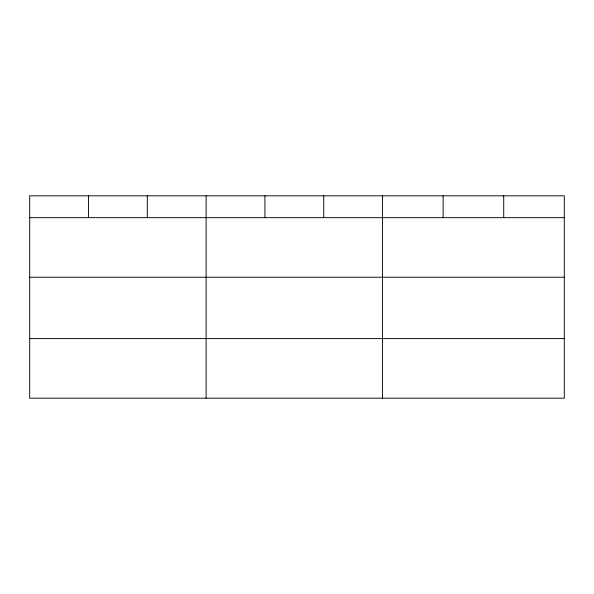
<?xml version="1.0" encoding="UTF-8"?>
<svg xmlns="http://www.w3.org/2000/svg" width="594" height="594" viewBox="0 0 594 594"><rect width="100%" height="100%" fill="white"/><g stroke="black" fill="none" stroke-linecap="round" stroke-linejoin="round"><path stroke-width="0.89" d="M564.3 277.235L564.3 195.82L29.7 195.82L29.7 398.18L564.3 398.18L564.3 277.235L29.7 277.235M29.7 217.664L564.3 217.664M29.7 338.61L564.3 338.61M503.712 195.82L503.712 217.664M443.124 195.82L443.124 217.664M382.536 195.82L382.536 398.18M323.73 195.82L323.73 217.664M264.924 195.82L264.924 217.664M206.118 195.82L206.118 398.18M147.312 195.82L147.312 217.664M88.506 195.82L88.506 217.664"/></g></svg>
